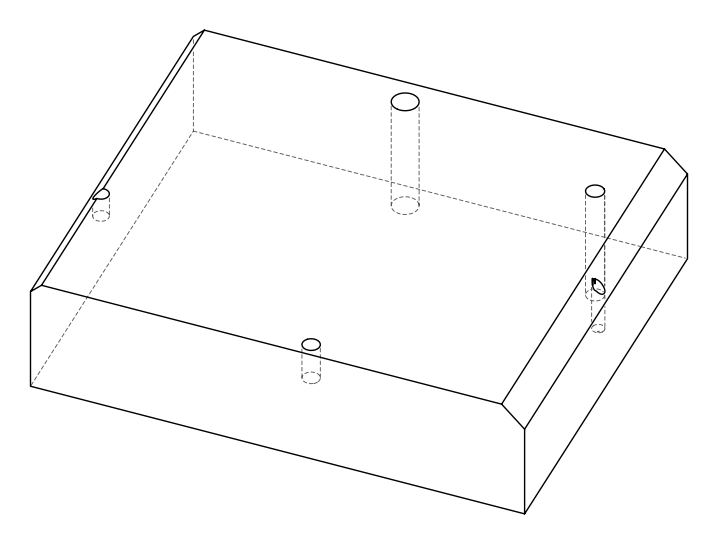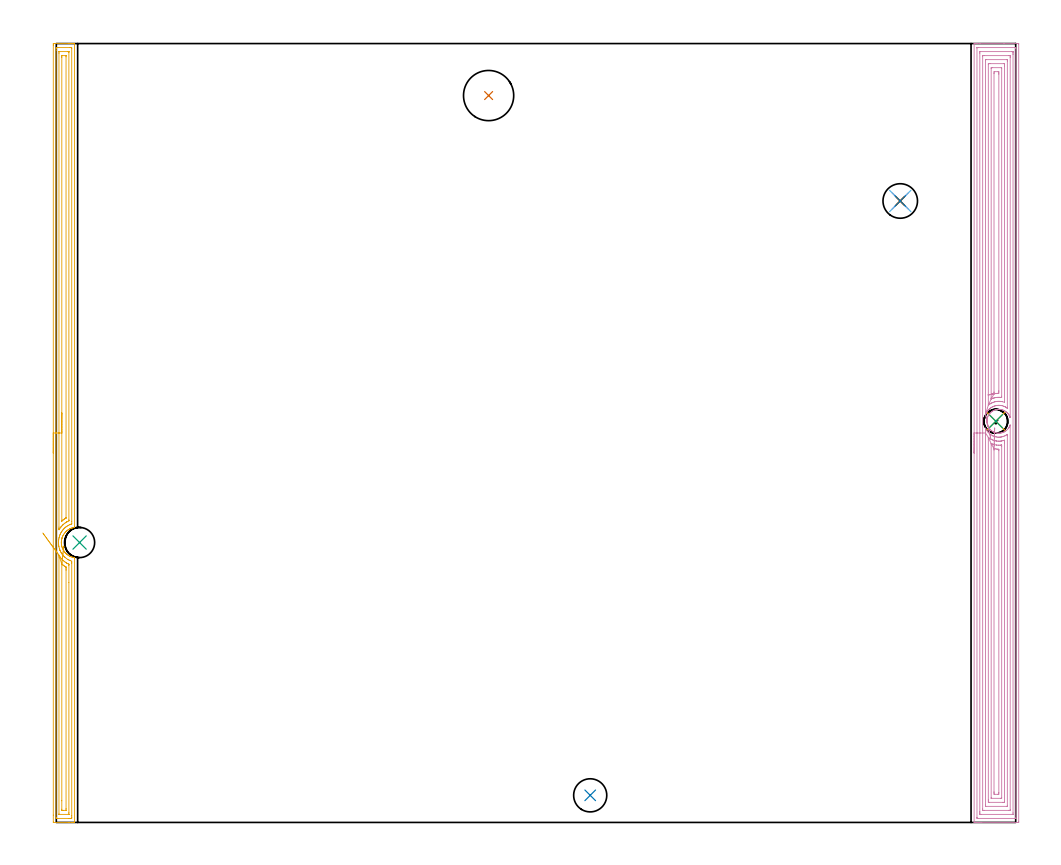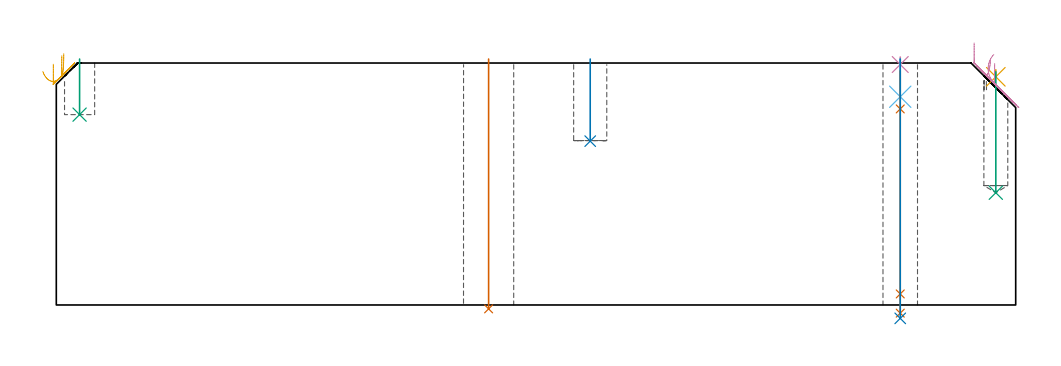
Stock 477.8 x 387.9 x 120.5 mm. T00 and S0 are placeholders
(PLAN: 11 operations, 8 tool changes, 40.2 min)
(1 INDEXABLE_INSERT_DRILL_THROUGH_HOLE_FROM_SOLID | STEP1HOLE_1 | NXT0302_021 | 0.5 min | 59073 mm3)
(2 INDEXABLE_INSERT_DRILL_BLIND_HOLE_FROM_SOLID | STEP1POCKET | NXT0302_004 | 0.17 min | 8257 mm3)
(3 INDEXABLE_INSERT_DRILL_BLIND_HOLE_FROM_SOLID_1 | STEP1POCKET_2 | UGT0302_001 | 0.11 min | 4521 mm3)
(4 SPOT_DRILL | STEP1HOLE | NXT0321_9005460120000 | 0.03 min | 4 mm3)
(5 SPOT_DRILL_1 | STEP1POCKET_1 | NXT0321_9005460120000 | 0.03 min | 620 mm3)
(6 DRILL_BLIND_HOLE_INTO_CENTER | STEP1HOLE | NXT0301_083 | 0.08 min | 1510 mm3)
(7 GUN_DRILL_THROUGH_HOLE | STEP1HOLE | UGT0307_008 | 0.6 min | 9928 mm3)
(8 DRILL_TO_ENLARGE_THROUGH_HOLE | STEP1HOLE | UGT0301_243 | 0.52 min | 16493 mm3)
(9 DRILL_BLIND_HOLE_INTO_CENTER_1 | STEP1POCKET_1 | UGT0301_229 | 0.24 min | 6276 mm3)
(10 AREA_MILL | FG_CHAMFER_SURFACE | UGT0205_001 | 25.26 min | 94220 mm3)
(11 AREA_MILL_1 | FG_CHAMFER_SURFACE_1 | UGT0205_001 | 12.67 min | 21578 mm3)
(TOOL NXT0302_021 | Index. Insert Drill 25mm [880-D2500L25-05] | D25 PA176 FL125 Z2)
(TOOL NXT0302_004 | Index. Insert Drill 16.5mm [880-D1650L20-05] | D16.5 PA176 FL83 Z2)
(TOOL UGT0302_001 | Indexable Insert Drill 15mm | D15 PA180 FL50 Z2)
(TOOL NXT0321_9005460120000 | NC Spot Drill, 142deg, 12mm, Carbide, Uncoated | D12 PA142 FL30 Z2)
(TOOL NXT0301_083 | Carbide Drill 11.2mm [860.1-1120-056A1-MM 2214] | D11.2 PA140 FL72 Z2)
(TOOL UGT0307_008 | Gun Drill 11 mm | D11 PA130 FL24 Z1)
(TOOL UGT0301_243 | Twist Drill 17.2 mm | D17.2 PA118 FL130 Z2)
(TOOL UGT0301_229 | Twist Drill 11.9 mm | D11.9 PA118 FL100 Z2)
(TOOL UGT0205_001 | Chamfer Mill 20 x 3 x 45 deg. | D20 FL50 Z2)
(OP 1 INDEXABLE_INSERT_DRILL_THROUGH_HOLE_FROM_SOLID)
G17 G21 G94 G90
T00 M6
G54
G17 G0 G90 X215.3 Y362. S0 M3
G43 Z130.5 H1
G94 G81 G98 Z-1.937 F250. R122.5
G80
M5
M2
(OP 2 INDEXABLE_INSERT_DRILL_BLIND_HOLE_FROM_SOLID)
G17 G21 G94 G90
T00 M6
G54
G17 G0 G90 X265.9 Y13.5 S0 M3
G43 Z130.5 H1
G94 G81 G98 Z81.6 F250. R122.5
G80
M5
M2
(OP 3 INDEXABLE_INSERT_DRILL_BLIND_HOLE_FROM_SOLID_1)
G17 G21 G94 G90
T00 M6
G54
G17 G0 G90 X11.6 Y139.4 S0 M3
G43 Z130.5 H0
G94 G81 G98 Z94.8 F250. R122.5
G80
M5
M2
(OP 4 SPOT_DRILL)
G17 G21 G94 G90
T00 M6
G54
G17 G0 G90 X420.3 Y309.5 S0 M3
G43 Z130.5 H0
G94 G81 G98 Z119.76 F250. R123.5
G80
M5
M2
(OP 5 SPOT_DRILL_1)
G17 G21 G94 G90
T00 M6
G54
G17 G0 G90 X467.9 Y199.8 S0 M3
G43 Z130.5 H0
G94 G81 G98 Z113.638 F250. R117.15
G80
M5
M2
(OP 6 DRILL_BLIND_HOLE_INTO_CENTER)
G17 G21 G94 G90
T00 M6
G54
G17 G0 G90 X420.3 Y309.5 S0 M3
G43 Z130.5 H1
G94 G81 G98 Z103.7 F250. R122.5
G80
M5
M2
(OP 7 GUN_DRILL_THROUGH_HOLE)
G17 G21 G94 G90
T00 M6
G54
G17 G0 G90 X420.3 Y309.5 M8
G43 Z130.5 H0
Z116.667
S716 M3
G94 G1 Z97.637 F125. M26
G4 X.084
Z5.5 F250.
G4 X.084
Z-4.065 F125.
G4 X.084
M5
M9
G0 Z116.667
Z130.5
M2
(OP 8 DRILL_TO_ENLARGE_THROUGH_HOLE)
G17 G21 G94 G90
T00 M6
G54
G17 G0 G90 X420.3 Y309.5 S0 M3
G43 Z130.5 H0
G94 G73 G98 Z-6.667 F250. Q15.896 R122.5
G80
M5
M2
(OP 9 DRILL_BLIND_HOLE_INTO_CENTER_1)
G17 G21 G94 G90
T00 M6
G54
G17 G0 G90 X467.9 Y199.8 S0 M3
G43 Z130.5 H0
G94 G81 G98 Z55.9 F250. R116.15
G80
M5
M2
(OP 10 AREA_MILL)
G17 G21 G94 G90
T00 M6
G54
G17 G0 G90 X457.1 Y183.95 S1061 M3
G43 Z130.5 H0
G94 G1 Y183.988 Z129.628 F250.
Y184.102 Z128.763
Y184.291 Z127.912
Y184.553 Z127.08
Y184.887 Z126.274
Y185.29 Z125.5
Y185.758 Z124.764
Y186.29 Z124.072
Y186.879 Z123.429
Y187.522 Z122.84
Y188.214 Z122.308
Y188.95 Z121.84
Y189.724 Z121.437
Y190.53 Z121.103
Y191.362 Z120.841
Y192.213 Z120.652
Y193.078 Z120.538
Y193.95 Z120.5
Y387.733
X457.103 Y387.892 Z120.488
X457.118 Y387.9 Z120.473
X457.466 Z120.134
X457.813 Z119.786
X458.474 Z119.121
X459.688 Z117.908
X460.242 Z117.352
X472.04 Z105.557
X478.81 Z98.787
X479.089 Y387.898 Z98.508
X479.292 Y387.89 Z98.306
X479.299 Y387.686 Z98.299
X479.3 Y0.613 Z98.3
X479.296 Y0.211 Z98.302
X479.292 Y0.01 Z98.306
X479.087 Y0. Z98.51
X460.85 Z116.746
X460.242 Z117.352
X459.688 Z117.908
X459.358 Z118.238
X458.804 Z118.792
X458.474 Z119.121
X457.813 Z119.786
X457.466 Z120.134
X457.118 Z120.473
X457.103 Y0.008 Z120.488
X457.1 Y0.167 Z120.5
Y193.95
X458.514 Z119.086
Y385.714
X458.515 Y385.82 Z119.085
X458.518 Y385.873 Z119.082
X458.521 Y385.89 Z119.079
X458.568 Y385.893 Z119.032
X458.963 Y385.899 Z118.637
X477.531 Z100.069
X477.766 Y385.895 Z99.834
X477.874 Y385.89 Z99.726
X477.885 Y385.542 Z99.715
Y385.501
X477.886 Y2.186 Z99.714
X477.885 Y2.08 Z99.715
X477.882 Y2.027 Z99.718
X477.879 Y2.01 Z99.721
X477.832 Y2.007 Z99.768
X477.437 Y2.001 Z100.163
X458.869 Z118.731
X458.634 Y2.005 Z118.966
X458.526 Y2.01 Z119.074
X458.515 Y2.358 Z119.085
Y2.399
X458.514 Y193.95 Z119.086
X459.928 Z117.672
X459.929 Y383.138 Z117.671
X459.931 Y383.715 Z117.669
X459.934 Y383.872 Z117.666
X459.935 Y383.885 Z117.665
X459.95 Y383.89 Z117.65
X459.998 Y383.896 Z117.602
X460.06 Y383.899 Z117.54
X475.975 Y383.9 Z101.625
X476.158 Y383.898 Z101.442
X476.341 Y383.894 Z101.259
X476.457 Y383.89 Z101.143
X476.464 Y383.819 Z101.136
X476.467 Y383.715 Z101.133
X476.47 Y383.399 Z101.13
X476.471 Y382.822 Z101.129
X476.472 Y382.505 Z101.128
X476.471 Y4.762 Z101.129
X476.469 Y4.185 Z101.131
X476.466 Y4.028 Z101.134
X476.465 Y4.015 Z101.135
X476.45 Y4.01 Z101.15
X476.402 Y4.004 Z101.198
X476.34 Y4.001 Z101.26
X460.425 Y4. Z117.175
X460.242 Y4.002 Z117.358
X460.059 Y4.006 Z117.541
X459.943 Y4.01 Z117.657
X459.935 Y4.081 Z117.665
X459.933 Y4.185 Z117.667
X459.93 Y4.501 Z117.67
X459.929 Y5.078 Z117.671
X459.928 Y5.395 Z117.672
Y193.95
X461.343 Z116.257
Y381.71
X461.345 Y381.807 Z116.255
X461.347 Y381.865 Z116.253
X461.349 Y381.889 Z116.251
X461.37 Y381.891 Z116.23
X461.583 Y381.896 Z116.017
X462.011 Y381.9 Z115.589
X462.039 Z115.561
X474.418 Z103.182
X474.824 Y381.897 Z102.776
X475.026 Y381.892 Z102.574
X475.047 Y381.89 Z102.553
X475.051 Y381.878 Z102.549
X475.054 Y381.841 Z102.546
X475.056 Y381.787 Z102.544
X475.057 Y381.254 Z102.543
Y381.036
Y201.868
X475.055 Y201.645
X475.053 Y201.635 Z102.545
X475.029 Y201.683 Z102.569
X474.979 Y201.823 Z102.619
X474.919 Y201.987 Z102.675
X474.815 Y202.235 Z102.783
X474.732 Y202.429 Z102.866
X474.662 Y202.565 Z102.936
X474.622 Y202.643 Z102.976
X474.478 Y202.88 Z103.117
X474.414 Y202.988 Z103.183
X474.189 Y203.322 Z103.407
X474.051 Y203.497 Z103.547
X473.972 Y203.597 Z103.626
X473.947 Y203.626 Z103.652
X473.907 Y203.671 Z103.689
X473.893 Y203.689 Z103.706
X473.861 Y203.726 Z103.739
X473.743 Y203.862 Z103.857
X473.567 Y204.042 Z104.033
X473.384 Y204.215 Z104.216
X473.127 Y204.429 Z104.473
X472.862 Y204.63 Z104.738
X472.479 Y204.881 Z105.121
X472.085 Y205.107 Z105.515
X471.982 Y205.156 Z105.618
X471.546 Y205.339 Z106.054
X471.102 Y205.491 Z106.498
X470.663 Y205.604 Z106.937
X470.221 Y205.683 Z107.379
X469.782 Y205.728 Z107.818
X469.341 Y205.74 Z108.259
X468.9 Y205.72 Z108.7
X468.461 Y205.665 Z109.139
X468.019 Y205.577 Z109.581
X467.58 Y205.455 Z110.02
X467.144 Y205.294 Z110.456
X466.715 Y205.107 Z110.885
X466.253 Y204.836 Z111.347
X465.82 Y204.54 Z111.78
X465.417 Y204.215 Z112.183
X465.173 Y203.978 Z112.427
X464.939 Y203.728 Z112.661
X464.613 Y203.322 Z112.987
X464.324 Y202.882 Z113.276
X464.063 Y202.429 Z113.537
X463.876 Y201.983 Z113.724
X463.719 Y201.537 Z113.881
X463.603 Y201.093 Z113.997
X463.521 Y200.644 Z114.079
X463.473 Y200.199 Z114.127
X463.46 Y199.752 Z114.14
X463.481 Y199.305 Z114.119
X463.535 Y198.859 Z114.065
X463.625 Y198.411 Z113.975
X463.749 Y197.967 Z113.851
X463.893 Y197.569 Z113.707
X464.059 Y197.18 Z113.541
X464.115 Y197.074 Z113.485
X464.384 Y196.62 Z113.216
X464.682 Y196.181 Z112.918
X464.807 Y196.022 Z112.793
X464.939 Y195.868 Z112.661
X465.225 Y195.572 Z112.375
X465.523 Y195.289 Z112.077
X465.82 Y195.058 Z111.78
X466.253 Y194.764 Z111.347
X466.7 Y194.505 Z110.9
X466.911 Y194.396 Z110.689
X467.243 Y194.26 Z110.357
X467.58 Y194.136 Z110.02
X468.019 Y194.023 Z109.581
X468.461 Y193.935 Z109.139
X468.9 Y193.88 Z108.7
X469.341 Y193.86 Z108.259
X469.782 Y193.872 Z107.818
X470.221 Y193.917 Z107.379
X470.663 Y193.996 Z106.937
X471.102 Y194.109 Z106.498
X471.501 Y194.235 Z106.099
X471.889 Y194.396 Z105.711
X471.982 Y194.443 Z105.618
X472.429 Y194.692 Z105.171
X472.862 Y194.974 Z104.738
X473.272 Y195.289 Z104.328
X473.743 Y195.745 Z103.857
X474.114 Y196.181 Z103.486
X474.38 Y196.562 Z103.219
X474.421 Y196.629 Z103.178
X474.623 Y196.956 Z102.977
X474.685 Y197.074 Z102.915
X474.882 Y197.516 Z102.715
X474.884 Y197.522 Z102.712
X475.057 Y197.987 Z102.543
Y6.19
X475.055 Y6.093 Z102.545
X475.053 Y6.035 Z102.547
X475.051 Y6.011 Z102.549
X475.03 Y6.009 Z102.57
X474.817 Y6.004 Z102.783
X474.389 Y6. Z103.211
X474.361 Z103.239
X461.982 Z115.618
X461.576 Y6.003 Z116.024
X461.374 Y6.008 Z116.226
X461.353 Y6.01 Z116.247
X461.349 Y6.022 Z116.251
X461.346 Y6.059 Z116.254
X461.344 Y6.113 Z116.256
X461.343 Y6.646 Z116.257
Y193.95
X462.757 Z114.843
X462.758 Y196.226 Z114.842
X462.76 Y196.318 Z114.84
X462.761 Y196.324 Z114.839
X462.77 Y196.315 Z114.83
X462.785 Y196.293 Z114.815
X462.836 Y196.183 Z114.764
X462.895 Y196.06 Z114.705
X463.337 Y195.289 Z114.263
X463.779 Y194.653 Z113.821
X463.989 Y194.396 Z113.611
X464.314 Y194.048 Z113.286
X464.663 Y193.709 Z112.937
X464.898 Y193.503 Z112.702
X465.267 Y193.226 Z112.333
X465.547 Y193.035 Z112.053
X466.254 Y192.61 Z111.346
X466.432 Y192.523 Z111.168
X466.593 Y192.448 Z111.007
X467.316 Y192.181 Z110.284
X467.883 Y192.038 Z109.717
X468.2 Y191.977 Z109.4
X468.916 Y191.887 Z108.684
X469.084 Y191.881 Z108.516
X469.806 Y191.882 Z107.794
X469.968 Y191.894 Z107.632
X470.309 Y191.93 Z107.291
X470.598 Y191.975 Z107.003
X470.853 Y192.024 Z106.747
X471.317 Y192.141 Z106.283
X471.737 Y192.27 Z105.863
X471.984 Y192.361 Z105.616
X472.548 Y192.61 Z105.052
X472.596 Y192.636 Z105.004
X472.621 Y192.651 Z104.979
X473.149 Y192.97 Z104.451
X473.505 Y193.199 Z104.095
X473.599 Y193.258 Z104.001
X473.63 Y193.277 Z103.97
X473.636 Y193.274 Z103.964
X473.638 Y193.214 Z103.962
X473.641 Y193.029 Z103.959
X473.643 Y192.75 Z103.957
Y192.61
Y8.511
X473.642 Y8.372 Z103.958
X473.638 Y8.093 Z103.962
X473.636 Y8.019 Z103.964
X473.624 Y8.01 Z103.976
X473.585 Y8.006 Z104.015
X473.505 Y8.003 Z104.095
X473.265 Y8. Z104.335
X462.895 Y8.001 Z114.705
X462.803 Y8.003 Z114.797
X462.777 Y8.006 Z114.823
X462.768 Y8.008 Z114.832
X462.764 Y8.047 Z114.836
X462.76 Y8.232 Z114.84
X462.757 Y8.511 Z114.843
Y8.65
Y193.95
X464.177 Y191.76 Z113.423
X464.185 Y191.757 Z113.415
X464.247 Y191.717 Z113.353
X464.663 Y191.417 Z112.937
X464.898 Y191.258 Z112.702
X465.472 Y190.9 Z112.128
X465.547 Y190.856 Z112.053
X465.602 Y190.824 Z111.998
X465.92 Y190.661 Z111.68
X466.156 Y190.553 Z111.444
X466.432 Y190.446 Z111.168
X467.029 Y190.221 Z110.571
X467.316 Y190.148 Z110.284
X467.702 Y190.057 Z109.898
X468.167 Y189.965 Z109.433
X468.2 Y189.96 Z109.4
X468.43 Y189.931 Z109.17
X469.084 Y189.877 Z108.516
X469.142 Y189.874 Z108.458
X469.968 Y189.886 Z107.632
X470.012 Y189.888 Z107.588
X470.455 Y189.931 Z107.145
X470.795 Y189.989 Z106.805
X470.853 Y190.002 Z106.747
X471.512 Y190.159 Z106.088
X471.737 Y190.221 Z105.863
X472.202 Y190.354 Z105.398
X472.222 Z105.378
X472.224 Y190.332 Z105.376
X472.227 Y189.931 Z105.373
X472.229 Y189.435 Z105.371
Y189.038
X472.228 Y10.436 Z105.372
X472.227 Y10.188 Z105.373
X472.224 Y10.064 Z105.376
X472.222 Y10.011 Z105.378
X472.163 Y10.006 Z105.437
X471.737 Y10.002 Z105.863
X471.284 Y10. Z106.316
X464.663 Y10.001 Z112.937
X464.207 Y10.004 Z113.393
X464.18 Y10.01 Z113.42
X464.177 Y10.034 Z113.423
X464.173 Y10.436 Z113.427
X464.171 Y10.933 Z113.429
Y11.329
Y191.321
X464.173 Y191.717 Z113.427
X464.176 Y191.755 Z113.424
X464.177 Y191.76 Z113.423
X465.592 Y188.667 Z112.008
X465.845 Y188.58 Z111.755
X466.084 Y188.496 Z111.516
X466.432 Y188.37 Z111.168
X466.593 Y188.314 Z111.007
X466.75 Y188.262 Z110.85
X467.176 Y188.145 Z110.424
X467.316 Y188.112 Z110.284
X467.359 Y188.102 Z110.241
X468.2 Y187.962 Z109.4
X468.408 Y187.935 Z109.192
X469.084 Y187.881 Z108.516
X469.348 Y187.879 Z108.252
X469.968 Y187.892 Z107.632
X470.204 Y187.908 Z107.396
X470.741 Y187.96 Z106.859
X470.801 Y187.965 Z106.799
X470.808 Y187.885 Z106.792
X470.815 Y187.252 Z106.785
X470.814 Y12.261 Z106.786
Y12.222
X470.808 Y12.019 Z106.792
X470.409 Y12.007 Z107.191
X470.187 Y12.001 Z107.413
X465.766 Z111.834
X465.661 Y12.007 Z111.939
X465.641 Y12.01 Z111.959
X465.592 Y12.034 Z112.008
X465.587 Y12.183 Z112.013
X465.586 Y12.222 Z112.014
Y188.145
X465.592 Y188.667 Z112.008
X467.006 Y186.14 Z110.594
X467.019 Y186.144 Z110.581
X467.064 Y186.138 Z110.536
X467.154 Y186.124 Z110.446
X467.316 Y186.095 Z110.284
X467.632 Y186.04 Z109.968
X468.2 Y185.956 Z109.4
X468.645 Y185.91 Z108.955
X469.084 Y185.881 Z108.516
X469.392 Y185.865 Z108.208
X469.394 Y185.785 Z108.206
X469.398 Y185.466 Z108.202
X469.4 Y185.148 Z108.2
Y14.901
X469.398 Y14.584 Z108.202
X469.393 Y14.008 Z108.207
X469.092 Y14. Z108.508
X469.084 Z108.516
X467.324 Z110.276
X467.316 Z110.284
X467.007 Y14.008 Z110.593
X467.003 Y14.324 Z110.597
X467. Y14.901 Z110.6
Y15.221
Y185.466
X467.001 Y185.784 Z110.599
X467.005 Y186.105 Z110.595
X467.006 Y186.14 Z110.594
X467.034 Y187.012 Z110.604
X467.061 Y187.879 Z110.691
X467.088 Y188.736 Z110.852
X467.115 Y189.576 Z111.088
X467.141 Y190.391 Z111.397
X467.166 Y191.177 Z111.775
X467.189 Y191.927 Z112.22
X467.212 Y192.635 Z112.729
X467.233 Y193.296 Z113.298
X467.252 Y193.906 Z113.922
X467.269 Y194.458 Z114.597
X467.285 Y194.949 Z115.317
X467.299 Y195.376 Z116.078
X467.31 Y195.735 Z116.873
X467.319 Y196.024 Z117.696
X467.326 Y196.239 Z118.542
X467.33 Y196.38 Z119.403
X467.332 Y196.446 Z120.273
G0 X465.27 Y191.696 Z122.551
G1 X465.224 Y191.908 Z121.706
X465.163 Y192.192 Z120.883
X465.087 Y192.544 Z120.089
X464.996 Y192.963 Z119.329
X464.892 Y193.445 Z118.609
X464.775 Y193.987 Z117.935
X464.646 Y194.583 Z117.312
X464.506 Y195.231 Z116.745
X464.356 Y195.925 Z116.237
X464.198 Y196.659 Z115.793
X464.032 Y197.428 Z115.417
X463.859 Y198.226 Z115.11
X463.682 Y199.048 Z114.876
X463.501 Y199.886 Z114.716
X463.318 Y200.735 Z114.631
X463.133 Y201.587 Z114.622
X462.95 Y202.437 Z114.689
X462.768 Y203.279 Z114.832
X462.763 Y203.302 Z114.837
X462.76 Y203.327 Z114.84
X462.757 Y203.427 Z114.843
Y203.466
Y379.389
X462.758 Y379.528 Z114.842
X462.762 Y379.807 Z114.838
X462.764 Y379.881 Z114.836
X462.776 Y379.89 Z114.824
X462.815 Y379.894 Z114.785
X462.895 Y379.897 Z114.705
X463.135 Y379.9 Z114.465
X473.505 Y379.899 Z104.095
X473.597 Y379.897 Z104.003
X473.623 Y379.894 Z103.977
X473.632 Y379.892 Z103.968
X473.636 Y379.852 Z103.964
X473.64 Y379.668 Z103.96
X473.643 Y379.389 Z103.957
Y379.25
Y206.759
X473.642 Y206.62 Z103.958
X473.637 Y206.342 Z103.963
X473.635 Y206.321 Z103.965
X473.632 Y206.322 Z103.968
X473.611 Y206.334 Z103.989
X473.505 Y206.404 Z104.095
X472.721 Y206.899 Z104.879
X472.621 Y206.954 Z104.979
X472.506 Y207.015 Z105.094
X472.014 Y207.218 Z105.586
X471.737 Y207.321 Z105.863
X471.132 Y207.51 Z106.468
X470.853 Y207.576 Z106.747
X470.478 Y207.643 Z107.122
X470.057 Y207.702 Z107.543
X469.968 Y207.708 Z107.632
X469.555 Y207.724 Z108.045
X469.147 Y207.729 Z108.453
X469.084 Y207.724 Z108.516
X468.342 Y207.649 Z109.258
X468.2 Y207.623 Z109.4
X467.613 Y207.492 Z109.987
X467.316 Y207.409 Z110.284
X466.942 Y207.276 Z110.658
X466.432 Y207.068 Z111.168
X466.315 Y207.016 Z111.285
X466.087 Y206.899 Z111.513
X465.547 Y206.564 Z112.053
X465.217 Y206.339 Z112.383
X464.785 Y206.006 Z112.815
X464.719 Y205.95 Z112.881
X464.663 Y205.898 Z112.937
X464.271 Y205.509 Z113.329
X463.916 Y205.113 Z113.684
X463.854 Y205.037 Z113.746
X463.779 Y204.939 Z113.821
X463.48 Y204.521 Z114.12
X463.282 Y204.22 Z114.318
X463.138 Y203.974 Z114.462
X462.895 Y203.541 Z114.705
X462.826 Y203.396 Z114.774
X462.794 Y203.327 Z114.806
X462.768 Y203.279 Z114.832
X464.182 Y207.833 Z113.418
X464.177 Y207.907 Z113.423
X464.173 Y207.997 Z113.427
X464.172 Y208.064 Z113.428
X464.171 Y208.289 Z113.429
X464.172 Y377.464 Z113.428
X464.173 Y377.712 Z113.427
X464.176 Y377.836 Z113.424
X464.178 Y377.889 Z113.422
X464.237 Y377.894 Z113.363
X464.663 Y377.898 Z112.937
X465.116 Y377.9 Z112.484
X471.737 Y377.899 Z105.863
X472.193 Y377.896 Z105.407
X472.22 Y377.89 Z105.38
X472.223 Y377.866 Z105.378
X472.227 Y377.464 Z105.373
X472.229 Y376.967 Z105.371
Y376.571
X472.228 Y209.329 Z105.372
X472.227 Y209.267 Z105.373
X472.225 Y209.238 Z105.375
X472.224 Y209.232 Z105.376
X470.986 Y209.578 Z106.614
X470.853 Y209.602 Z106.747
X470.824 Y209.606 Z106.776
X469.968 Y209.705 Z107.632
X469.832 Y209.716 Z107.768
X469.084 Y209.72 Z108.516
X468.949 Y209.714 Z108.651
X468.2 Y209.643 Z109.4
X468.143 Y209.636 Z109.457
X467.842 Y209.578 Z109.758
X467.415 Y209.478 Z110.185
X467.316 Y209.449 Z110.284
X466.74 Y209.267 Z110.86
X466.432 Y209.149 Z111.168
X466.103 Y209.016 Z111.497
X465.873 Y208.915 Z111.727
X465.547 Y208.749 Z112.053
X465.506 Y208.726 Z112.094
X465.436 Y208.685 Z112.164
X464.961 Y208.384 Z112.639
X464.663 Y208.181 Z112.937
X464.182 Y207.833 Z113.418
X465.6 Y210.908 Z112.
X465.592 Y210.969 Z112.008
X465.586 Y211.325 Z112.014
Y211.364
Y375.639
X465.587 Y375.678 Z112.013
X465.592 Y375.881 Z112.008
X465.991 Y375.893 Z111.609
X466.213 Y375.899 Z111.387
X470.634 Z106.966
X470.739 Y375.893 Z106.861
X470.759 Y375.89 Z106.841
X470.808 Y375.866 Z106.792
X470.813 Y375.717 Z106.787
X470.814 Y375.678 Z106.786
Y212.257
X470.809 Y211.829 Z106.791
X470.806 Y211.627 Z106.794
X470.571 Y211.648 Z107.029
X469.968 Y211.706 Z107.632
X469.617 Y211.718 Z107.983
X469.084 Y211.72 Z108.516
X468.753 Y211.698 Z108.847
X468.2 Y211.643 Z109.4
X467.955 Y211.611 Z109.645
X467.316 Y211.481 Z110.284
X467.221 Y211.46 Z110.379
X466.863 Y211.364 Z110.737
X466.536 Y211.258 Z111.064
X466.432 Y211.221 Z111.168
X465.634 Y210.918 Z111.966
X465.6 Y210.908 Z112.
X467.016 Y213.452 Z110.584
X467.006 Y213.459 Z110.594
X467.003 Y213.465 Z110.597
X467. Y214.043 Z110.6
Y214.362
Y372.999
X467.002 Y373.316 Z110.598
X467.007 Y373.892 Z110.593
X467.308 Y373.9 Z110.292
X467.316 Z110.284
X469.076 Z108.524
X469.393 Y373.892 Z108.207
X469.397 Y373.576 Z108.203
X469.4 Y372.999 Z108.2
Y372.679
Y214.936
X469.399 Y214.618 Z108.201
X469.394 Y214.043 Z108.206
X469.39 Y213.737 Z108.21
X469.084 Y213.72 Z108.516
X468.555 Y213.684 Z109.045
X468.2 Y213.648 Z109.4
X467.761 Y213.593 Z109.839
X467.316 Y213.507 Z110.284
X467.016 Y213.452 Z110.584
X466.431 Y213.345 Z111.222
X465.903 Y213.248 Z111.91
X465.436 Y213.162 Z112.642
X465.034 Y213.088 Z113.412
X464.699 Y213.026 Z114.215
X464.434 Y212.978 Z115.045
X464.241 Y212.942 Z115.895
X464.122 Y212.92 Z116.759
X464.078 Y212.912 Z117.63
X464.108 Y212.918 Z118.502
X464.213 Y212.937 Z119.368
X464.392 Y212.97 Z120.221
X464.643 Y213.016 Z121.055
X464.965 Y213.075 Z121.864
X465.355 Y213.147 Z122.641
X465.81 Y213.231 Z123.381
X466.326 Y213.326 Z124.077
X466.901 Y213.431 Z124.725
G0 Z130.5
M5
M2
(OP 11 AREA_MILL_1)
G17 G21 G94 G90
T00 M6
G54
G17 G0 G90 X-1.5 Y183.95 S1061 M3
G43 Z130.5 H0
Z119.9
G94 G1 Y183.988 Z119.028 F250.
Y184.102 Z118.163
Y184.291 Z117.312
Y184.553 Z116.48
Y184.887 Z115.674
Y185.29 Z114.9
Y185.759 Z114.164
Y186.29 Z113.472
Y186.879 Z112.829
Y187.522 Z112.24
Y188.214 Z111.708
Y188.95 Z111.24
Y189.724 Z110.837
Y190.53 Z110.503
Y191.362 Z110.241
Y192.214 Z110.052
Y193.078 Z109.938
Y193.95 Z109.9
Y386.852
X-1.499 Y387.287 Z109.901
X-1.495 Y387.74 Z109.903
X-1.492 Y387.89 Z109.906
X-1.048 Y387.9 Z110.349
X6.004 Z117.398
X6.556 Z117.953
X6.885 Z118.281
X7.437 Z118.834
X7.767 Z119.162
X8.425 Z119.825
X8.762 Z120.162
X8.789 Z120.188
X9.081 Y387.89 Z120.472
X9.089 Y387.825 Z120.484
X9.094 Y387.778 Z120.492
X9.093 Y387.737 Z120.493
X9.1 Y147.067 Z120.5
X9.096 Y146.94 Z120.492
X9.095 Y146.934 Z120.491
X8.564 Y146.839 Z119.962
X8.368 Y146.795 Z119.767
X8.273 Y146.769 Z119.673
X7.927 Y146.674 Z119.327
X7.767 Y146.621 Z119.167
X7.491 Y146.531 Z118.89
X7.095 Y146.373 Z118.493
X6.885 Y146.278 Z118.282
X6.704 Y146.197 Z118.102
X6.661 Y146.174 Z118.059
X6.616 Y146.15 Z118.013
X6.444 Y146.051 Z117.84
X6.287 Y145.961 Z117.686
X6.172 Y145.895 Z117.571
X5.914 Y145.727 Z117.313
X5.738 Y145.614 Z117.137
X5.323 Y145.305 Z116.722
X5.296 Y145.281 Z116.696
X5.122 Y145.125 Z116.518
X4.88 Y144.912 Z116.279
X4.862 Y144.896 Z116.261
X4.732 Y144.761 Z116.131
X4.535 Y144.555 Z115.932
X4.419 Y144.435 Z115.818
X4.397 Y144.412 Z115.796
X3.986 Y143.901 Z115.384
X3.722 Y143.519 Z115.119
X3.461 Y143.078 Z114.858
X3.224 Y142.627 Z114.624
X3.214 Y142.604 Z114.614
X3.11 Y142.378 Z114.508
X2.986 Y142.059 Z114.383
X2.969 Y142.009 Z114.366
X2.875 Y141.734 Z114.271
X2.868 Y141.709 Z114.263
X2.798 Y141.464 Z114.194
X2.749 Y141.29 Z114.143
X2.685 Y141.012 Z114.083
X2.649 Y140.842 Z114.042
X2.646 Y140.816 Z114.037
X2.576 Y140.396 Z113.972
X2.542 Y140.071 Z113.939
X2.529 Y139.949 Z113.926
X2.521 Y139.764 Z113.918
X2.513 Y139.566 Z113.907
X2.51 Y139.503 Z113.905
X2.513 Y139.336
Y139.298 Z113.907
X2.514 Y139.235 Z113.909
X2.517 Y139.112
X2.518 Y139.057 Z113.91
X2.55 Y138.61 Z113.946
X2.611 Y138.164 Z114.007
X2.698 Y137.717 Z114.097
X2.813 Y137.271 Z114.211
X2.954 Y136.844 Z114.349
X2.971 Y136.797 Z114.365
X3.035 Y136.621 Z114.434
X3.065 Y136.538 Z114.465
X3.11 Y136.42 Z114.508
X3.129 Y136.379 Z114.526
X3.143 Y136.351 Z114.539
X3.35 Y135.929 Z114.75
X3.593 Y135.486 Z114.991
X3.653 Y135.391 Z115.051
X3.783 Y135.186 Z115.183
X3.798 Y135.163 Z115.198
X3.947 Y134.952 Z115.343
X3.987 Y134.894 Z115.384
X4.011 Y134.862 Z115.409
X4.219 Y134.594 Z115.619
X4.279 Y134.526 Z115.679
X4.533 Y134.239 Z115.933
X4.862 Y133.898 Z116.261
X5.076 Y133.701 Z116.476
X5.112 Y133.672 Z116.512
X5.403 Y133.434 Z116.802
X5.484 Y133.374 Z116.883
X5.738 Y133.187 Z117.137
X6.004 Y133.015 Z117.402
X6.322 Y132.809 Z117.721
X6.467 Y132.728 Z117.867
X6.615 Y132.651 Z118.014
X6.885 Y132.526 Z118.282
X6.98 Y132.481 Z118.379
X7.049 Y132.449 Z118.449
X7.491 Y132.27 Z118.891
X7.927 Y132.126 Z119.327
X8.368 Y132.009 Z119.766
X8.513 Y131.977 Z119.911
X8.648 Y131.948 Z120.044
X8.792 Y131.916 Z120.191
X8.973 Y131.886 Z120.373
X9.089 Y131.866 Z120.489
X9.093 Y131.859 Z120.493
X9.1 Y131.605 Z120.5
Y0.167
X9.097 Y0.007 Z120.488
X9.096 Y0.006 Z120.487
X8.762 Y0. Z120.162
X8.425 Z119.825
X7.767 Z119.162
X6.556 Z117.953
X6.004 Z117.398
X-1.325 Y0.001 Z110.072
X-1.492 Y0.01 Z109.906
X-1.499 Y0.177 Z109.899
X-1.5 Y3.634 Z109.9
Y193.95
X-0.086 Z111.314
Y384.608
X-0.084 Y385.417 Z111.316
X-0.082 Y385.501 Z111.318
X-0.067 Y385.89 Z111.333
X0.323 Y385.897 Z111.723
X0.715 Y385.899 Z112.115
X1.202 Y385.9 Z112.602
X6.885 Y385.899 Z118.285
X7.376 Y385.897 Z118.776
X7.583 Y385.89 Z118.983
X7.672 Y385.865 Z119.072
X7.677 Y385.591 Z119.077
X7.678 Y385.501 Z119.078
X7.686 Y149.828 Z119.086
X7.685 Y148.936 Z119.085
X7.683 Y148.853 Z119.083
X7.679 Y148.658 Z119.079
X7.445 Y148.572 Z118.845
X7.238 Y148.495 Z118.638
X6.885 Y148.357 Z118.285
X6.606 Y148.242 Z118.006
X6.008 Y147.96 Z117.408
X6.005 Y147.958 Z117.405
X5.457 Y147.621 Z116.857
X5.122 Y147.404 Z116.522
X4.928 Y147.264 Z116.328
X4.664 Y147.067 Z116.064
X4.435 Y146.87 Z115.835
X4.241 Y146.695 Z115.641
X3.974 Y146.444 Z115.374
X3.709 Y146.174 Z115.109
X3.54 Y145.991 Z114.94
X3.359 Y145.776 Z114.759
X3.141 Y145.502 Z114.541
X2.971 Y145.281 Z114.371
X2.768 Y144.987 Z114.168
X2.478 Y144.531 Z113.878
X2.425 Y144.442 Z113.825
X2.394 Y144.388 Z113.794
X2.118 Y143.859 Z113.518
X1.944 Y143.495 Z113.344
X1.841 Y143.247 Z113.241
X1.599 Y142.602 Z112.999
X1.596 Y142.595 Z112.996
X1.407 Y141.901 Z112.807
X1.364 Y141.709 Z112.764
X1.254 Y141.163 Z112.654
X1.198 Y140.816 Z112.598
X1.15 Y140.375 Z112.55
X1.117 Y139.923 Z112.517
X1.1 Y139.532 Z112.5
X1.107 Y139.03 Z112.507
X1.133 Y138.606 Z112.533
X1.179 Y138.137 Z112.579
X1.262 Y137.582 Z112.662
X1.33 Y137.244 Z112.73
X1.538 Y136.409 Z112.938
X1.556 Y136.351 Z112.956
X1.596 Y136.228 Z112.996
X1.797 Y135.661 Z113.197
X1.829 Y135.576 Z113.229
X1.877 Y135.458 Z113.277
X2.126 Y134.921 Z113.526
X2.315 Y134.565 Z113.715
X2.478 Y134.269 Z113.878
X2.862 Y133.672 Z114.262
X3.07 Y133.381 Z114.47
X3.359 Y133.018 Z114.759
X3.569 Y132.779 Z114.969
X3.895 Y132.433 Z115.295
X4.241 Y132.095 Z115.641
X4.484 Y131.886 Z115.884
X5.122 Y131.397 Z116.522
X5.741 Y130.993 Z117.141
X6.004 Y130.848 Z117.404
X6.296 Y130.697 Z117.696
X6.885 Y130.441 Z118.285
X7.679 Y130.1 Z119.079
X7.685 Y129.289 Z119.085
Y129.207
X7.686 Y3.292 Z119.086
X7.684 Y2.483 Z119.084
X7.682 Y2.399 Z119.082
X7.667 Y2.01 Z119.067
X7.277 Y2.003 Z118.677
X6.885 Y2.001 Z118.285
X6.398 Y2. Z117.798
X0.715 Y2.001 Z112.115
X0.224 Y2.003 Z111.624
X0.014 Y2.01 Z111.414
X-0.079 Y2.031 Z111.321
X-0.084 Y2.316 Z111.316
X-0.085 Y2.399 Z111.315
X-0.086 Y193.95 Z111.314
X1.328 Z112.728
Y383.093
X1.329 Y383.715 Z112.729
X1.331 Y383.85 Z112.731
X1.334 Y383.882 Z112.734
X1.336 Y383.89 Z112.736
X1.353 Y383.893 Z112.753
X1.415 Y383.899 Z112.815
X5.821 Y383.9 Z117.221
X6.004 Y383.899 Z117.404
X6.186 Y383.895 Z117.586
X6.238 Y383.891 Z117.638
X6.259 Y383.887 Z117.659
X6.26 Y383.872 Z117.66
X6.263 Y383.803 Z117.663
X6.264 Y383.715 Z117.664
X6.265 Y383.45 Z117.665
X6.271 Y150.639 Z117.671
X6.27 Y150.369 Z117.67
X6.267 Y150.278 Z117.667
X6.265 Y150.212 Z117.665
X6.227 Y150.19 Z117.627
X5.368 Y149.746 Z116.768
X5.213 Y149.654 Z116.613
X5.122 Y149.599 Z116.522
X4.67 Y149.311 Z116.07
X4.241 Y149.014 Z115.641
X4.148 Y148.947 Z115.548
X4.024 Y148.853 Z115.424
X3.664 Y148.544 Z115.064
X3.359 Y148.27 Z114.759
X3.201 Y148.121 Z114.601
X3.039 Y147.96 Z114.439
X2.766 Y147.668 Z114.166
X2.478 Y147.341 Z113.878
X2.353 Y147.193 Z113.753
X2.253 Y147.067 Z113.653
X1.968 Y146.69 Z113.368
X1.596 Y146.147 Z112.996
X1.577 Y146.117 Z112.977
X1.335 Y145.748 Z112.735
X1.333 Y145.903 Z112.733
X1.33 Y146.174 Z112.73
X1.329 Y146.445 Z112.729
X1.328 Y147.067 Z112.728
Y193.95
X2.743 Z114.143
Y381.036
X2.746 Y381.657 Z114.146
X2.75 Y381.867 Z114.15
X2.752 Y381.891 Z114.152
X2.773 Y381.893 Z114.173
X2.826 Y381.897 Z114.226
X2.933 Y381.899 Z114.333
X4.671 Z116.071
X4.771 Y381.897 Z116.171
X4.821 Y381.893 Z116.221
X4.841 Y381.89 Z116.241
X4.844 Y381.878 Z116.244
X4.846 Y381.772 Z116.246
X4.85 Y381.311 Z116.25
X4.857 Y151.801 Z116.257
X4.855 Y151.666 Z116.255
X4.853 Y151.634 Z116.253
X4.851 Y151.623 Z116.251
X4.836 Y151.611 Z116.236
X4.718 Y151.532 Z116.118
X4.422 Y151.348 Z115.822
X4.241 Y151.23 Z115.641
X3.889 Y150.995 Z115.289
X3.38 Y150.639 Z114.78
X3.368 Y150.63 Z114.768
X2.777 Y150.131 Z114.177
X2.753 Y150.114 Z114.153
X2.75 Z114.15
X2.747 Y150.125 Z114.147
X2.745 Y150.181 Z114.145
X2.743 Y150.37 Z114.143
Y193.95
Y194.822 Z114.181
Y195.687 Z114.295
Y196.538 Z114.483
Y197.37 Z114.746
Y198.176 Z115.08
Y198.95 Z115.482
Y199.686 Z115.951
Y200.378 Z116.482
Y201.021 Z117.072
Y201.61 Z117.715
Y202.142 Z118.407
Y202.61 Z119.143
Y203.013 Z119.916
Y203.347 Z120.722
Y203.609 Z121.554
Y203.798 Z122.406
Y203.912 Z123.271
Y203.95 Z124.143
G0 Z130.5
X-6.715 Y144.123
Z116.287
G1 X-6.436 Y143.739 Z115.555
X-6.12 Y143.305 Z114.868
X-5.77 Y142.824 Z114.229
X-5.389 Y142.3 Z113.645
X-4.979 Y141.737 Z113.12
X-4.544 Y141.139 Z112.657
X-4.087 Y140.51 Z112.261
X-3.611 Y139.857 Z111.934
X-3.12 Y139.182 Z111.678
X-2.618 Y138.492 Z111.496
X-2.109 Y137.792 Z111.389
X-1.596 Y137.087 Z111.359
X-1.083 Y136.383 Z111.404
X-0.575 Y135.684 Z111.525
X-0.075 Y134.997 Z111.721
X0.413 Y134.326 Z111.99
X0.886 Y133.676 Z112.33
X1.339 Y133.053 Z112.739
X1.353 Y133.034 Z112.753
X1.374 Y133.004 Z112.774
X1.517 Y132.779 Z112.917
X1.596 Y132.656 Z112.996
X1.904 Y132.199 Z113.304
X2.131 Y131.886 Z113.531
X2.478 Y131.454 Z113.878
X2.897 Y130.993 Z114.297
X3.359 Y130.526 Z114.759
X3.846 Y130.1 Z115.246
X4.241 Y129.798 Z115.641
X4.575 Y129.551 Z115.975
X5.091 Y129.207 Z116.491
X5.122 Y129.186 Z116.522
X5.175 Y129.153 Z116.575
X5.741 Y128.86 Z117.141
X6.198 Y128.64 Z117.598
X6.24 Y128.618 Z117.64
X6.259 Y128.606 Z117.659
X6.264 Y128.583 Z117.664
X6.268 Y128.314 Z117.668
X6.271 Y128.043 Z117.671
X6.272 Y119.503 Z117.672
X6.271 Y4.807 Z117.671
Y4.185
X6.269 Y4.05 Z117.669
X6.266 Y4.018 Z117.666
X6.264 Y4.01 Z117.664
X6.247 Y4.007 Z117.647
X6.185 Y4.001 Z117.585
X1.596 Z112.996
X1.413 Y4.003 Z112.813
X1.362 Y4.006 Z112.762
X1.335 Y4.01 Z112.735
X1.334 Y4.024 Z112.734
X1.33 Y4.095 Z112.73
X1.329 Y4.185 Z112.729
Y132.157
X1.33 Y132.779 Z112.73
X1.331 Y132.896 Z112.731
X1.334 Y133.044 Z112.734
X1.339 Y133.053 Z112.739
X2.748 Y128.684 Z114.148
X2.765 Y128.671 Z114.165
X3.201 Y128.314 Z114.601
X3.359 Y128.192 Z114.759
X3.836 Y127.831 Z115.236
X4.241 Y127.562 Z115.641
X4.456 Y127.421 Z115.856
X4.759 Y127.237 Z116.159
X4.828 Y127.193 Z116.228
X4.849 Y127.178 Z116.249
X4.851 Y127.146 Z116.251
X4.855 Y126.528 Z116.255
X4.857 Y125.903 Z116.257
Y125.635
Y6.864
X4.854 Y6.243 Z116.254
X4.85 Y6.033 Z116.25
X4.848 Y6.009 Z116.248
X4.827 Y6.007 Z116.227
X4.774 Y6.003 Z116.174
X4.667 Y6.001 Z116.067
X3.331 Y6. Z114.731
X2.929 Y6.01 Z114.329
X2.75 Y6.024 Z114.15
X2.748 Y6.126 Z114.148
X2.744 Y6.595 Z114.144
X2.743 Y10.81 Z114.143
Y128.519
X2.745 Y128.622 Z114.145
X2.747 Y128.672 Z114.147
X2.748 Y128.684 Z114.148
X2.841 Y129.541 Z114.28
X2.933 Y130.384 Z114.486
X3.023 Y131.205 Z114.765
X3.109 Y132. Z115.116
X3.192 Y132.76 Z115.534
X3.27 Y133.482 Z116.018
X3.344 Y134.159 Z116.563
X3.412 Y134.787 Z117.166
X3.475 Y135.359 Z117.821
X3.531 Y135.873 Z118.524
X3.58 Y136.324 Z119.269
X3.622 Y136.708 Z120.051
X3.656 Y137.024 Z120.863
X3.682 Y137.268 Z121.701
X3.701 Y137.438 Z122.556
X3.711 Y137.533 Z123.423
X3.714 Y137.553 Z124.295
X3.707 Y137.498 Z125.166
G0 Z130.5
M5
M2
